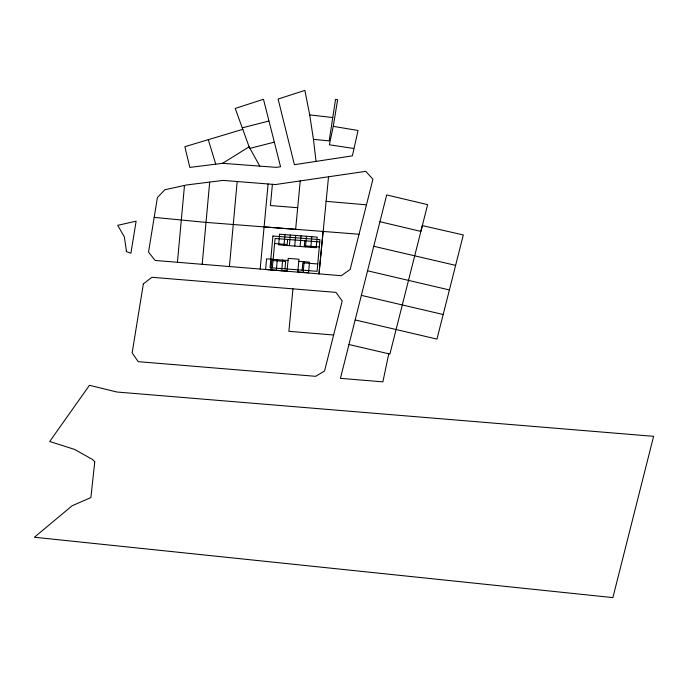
<?xml version="1.0" encoding="UTF-8"?>
<svg xmlns="http://www.w3.org/2000/svg" width="688" height="688" viewBox="0 0 688 688"><rect width="100%" height="100%" fill="white"/><g stroke="black" fill="none" stroke-linecap="round" stroke-linejoin="round"><path stroke-width="1.03" d="M209.694 182.088L202.195 264.304M237.179 181.529L229.414 266.531M184.487 185.433L177.427 262.274M270.977 269.885L271.932 259.264M276.344 270.298L277.298 259.677M281.71 270.711L282.665 260.09M284.006 245.246L284.961 234.625M284.995 268.836L285.649 261.5L273.033 260.528M287.636 239.441L287.18 244.515L274.615 243.543M289.373 245.659L290.327 235.038M294.739 246.072L295.694 235.451M300.106 246.485L301.06 235.864M302.161 270.16L302.823 262.825L317.761 263.968M304.81 240.766L304.354 245.831L319.284 246.983M303.176 272.362L304.13 261.75M305.472 246.897L306.427 236.276M310.838 247.31L311.793 236.689M260.176 269.051L268.096 183.971L275.389 184.547L365.749 171.346L372.939 179.207L350.158 269.447L341.351 275.699L155.118 260.451L148.522 252.1L157.406 197.542L164.836 189.75L186.551 184.977L223.05 180.411L268.096 183.971M272.353 267.864L275.088 238.478L319.739 241.909M272.396 184.315L270.418 205.54L297.689 207.724M300.235 180.918L295.634 229.345L206.065 222.396L154.181 217.365M319 273.876L328.529 176.782M319.017 273.884L323.025 231.426L359.041 234.247M292.95 288.857L288.891 331.315L333.62 335.004M333.267 126.36L337.645 99.708L335.555 99.433L329.182 140.911L313.444 139.354L309.703 114.887L304.87 90.395L278.107 99.038L294.412 164.69L352.385 155.849L358.035 130.471L333.267 126.36L329.363 144.798L353.77 148.462M388.772 353.795L382.872 381.857L340.431 378.348L386.69 194.936L427.626 204.646L389.898 354.053L348.962 344.525M355.163 319.937L436.957 339.098L463.308 234.961L422.329 225.578L420.875 231.409L379.939 221.717M222.594 163.314L249.108 146.819L235.227 108.429L263.478 99.287L280.558 166.737L276.309 167.365L222.594 163.314L189.828 167.408L184.866 146.699L242.881 129.301M242.322 127.813L268.69 121.097M274.159 142.192L249.95 148.35L249.108 146.819L259.772 166.126M264.097 226.894L323.025 231.426M288.031 260.511L266.566 258.851L265.611 269.472L287.077 271.124L288.22 258.396L298.953 259.221L297.809 271.949L308.542 272.775L309.497 262.162L298.764 261.337M325.966 201.317L366.463 204.835M332.777 117.545L309.703 114.887M455.611 265.37L373.739 246.27M449.393 289.958L367.555 270.805M443.184 314.511L361.355 295.367M208.301 139.741L215.74 164.165M313.444 139.354L316.059 161.499M272.912 236.027L270.057 267.692L317.099 271.313L319.946 239.648L272.912 236.027M279.595 234.212L278.64 244.825L316.205 247.723L317.159 237.102L279.595 234.212M94.755 461.777L90.893 497.587L72.214 505.706L34.4 537.242L612.888 597.605L653.6 436.33L116.857 392.014L89.474 385.297L49.699 441.507L74.691 449.453L92.656 459.567L94.755 461.777M126.394 250.733L126.291 251.533L130.909 253.227L136.121 221.183L117.725 225.329L124.339 236.896L126.394 250.733M143.353 283.895L132.148 352.901L138.202 361.664L315.646 376.319L324.547 371.013L342.194 301L335.976 292.383L151.885 277.29L143.353 283.895"/></g></svg>
